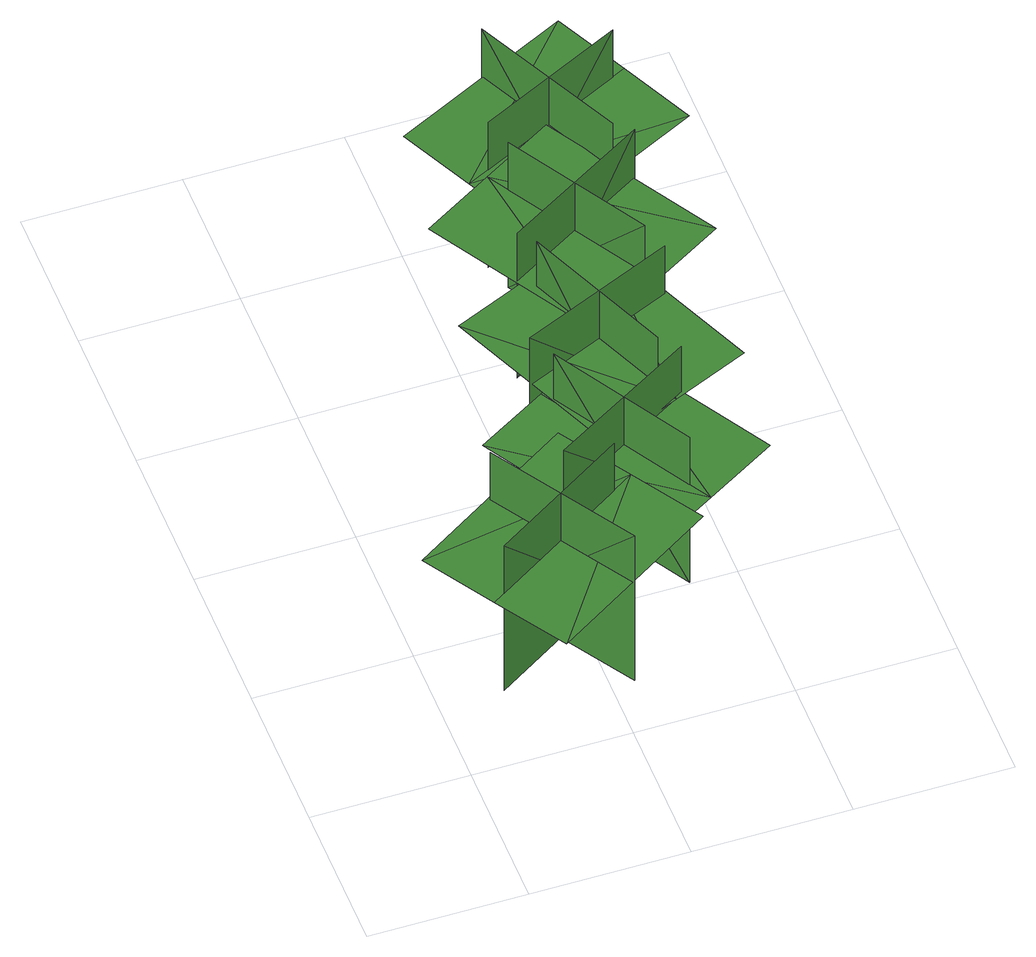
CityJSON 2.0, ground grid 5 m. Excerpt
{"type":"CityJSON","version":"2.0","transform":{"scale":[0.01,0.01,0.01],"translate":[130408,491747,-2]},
"CityObjects":{
"tree1":{"type":"SolitaryVegetationObject","geometry":[{"type":"MultiSurface","lod":"1","boundaries":[[[0,1,2]],[[0,2,3]],[[4,5,6]],[[4,6,7]],[[8,9,10]],[[8,10,11]],[[8,11,12]],[[8,12,13]]]}]},
"tree2":{"type":"SolitaryVegetationObject","geometry":[{"type":"MultiSurface","lod":"1","boundaries":[[[14,15,16]],[[14,16,17]],[[18,19,20]],[[18,20,21]],[[22,23,24]],[[22,24,25]],[[22,25,26]],[[22,26,27]]]}]},
"tree3":{"type":"SolitaryVegetationObject","geometry":[{"type":"MultiSurface","lod":"1","boundaries":[[[28,29,30]],[[28,30,31]],[[32,33,34]],[[32,34,35]],[[36,37,38]],[[36,38,39]],[[36,39,40]],[[36,40,41]]]}]},
"tree4":{"type":"SolitaryVegetationObject","geometry":[{"type":"MultiSurface","lod":"1","boundaries":[[[42,43,44]],[[42,44,45]],[[46,47,48]],[[46,48,49]],[[50,51,52]],[[50,52,53]],[[50,53,54]],[[50,54,55]]]}]},
"tree5":{"type":"SolitaryVegetationObject","geometry":[{"type":"MultiSurface","lod":"1","boundaries":[[[56,57,58]],[[56,58,59]],[[60,61,62]],[[60,62,63]],[[64,65,66]],[[64,66,67]],[[64,67,68]],[[64,68,69]]]}]}
},
"vertices":[
[285,637,84],[285,637,704],[570,185,704],[570,185,84],[636,550,84],[636,550,704],[200,275,704],[200,275,84],[703,593,502],[560,819,502],[18,477,502],[160,250,502],[303,24,502],[846,366,502],
[951,852,75],[951,852,696],[491,580,696],[491,580,75],[854,504,75],[854,504,696],[592,948,696],[592,948,75],[895,436,494],[1125,572,494],[798,1124,494],[568,988,494],[338,852,494],[664,300,494],
[1036,1234,86],[1036,1234,706],[545,1023,706],[545,1023,86],[896,901,86],[896,901,706],[692,1375,706],[692,1375,86],[928,828,504],[1174,934,504],[920,1523,504],[674,1418,504],[428,1312,504],[682,722,504],
[646,1415,97],[646,1415,717],[1105,1688,717],[1105,1688,97],[741,1763,97],[741,1763,717],[1005,1320,717],[1005,1320,97],[701,1831,515],[471,1694,515],[798,1143,515],[1029,1279,515],[1259,1416,515],[931,1968,515],
[1055,1740,87],[1055,1740,707],[822,2221,707],[822,2221,87],[716,1865,87],[716,1865,707],[1180,2089,707],[1180,2089,87],[645,1830,506],[761,1589,506],[1338,1869,506],[1222,2110,506],[1105,2351,506],[528,2071,506]
]}
